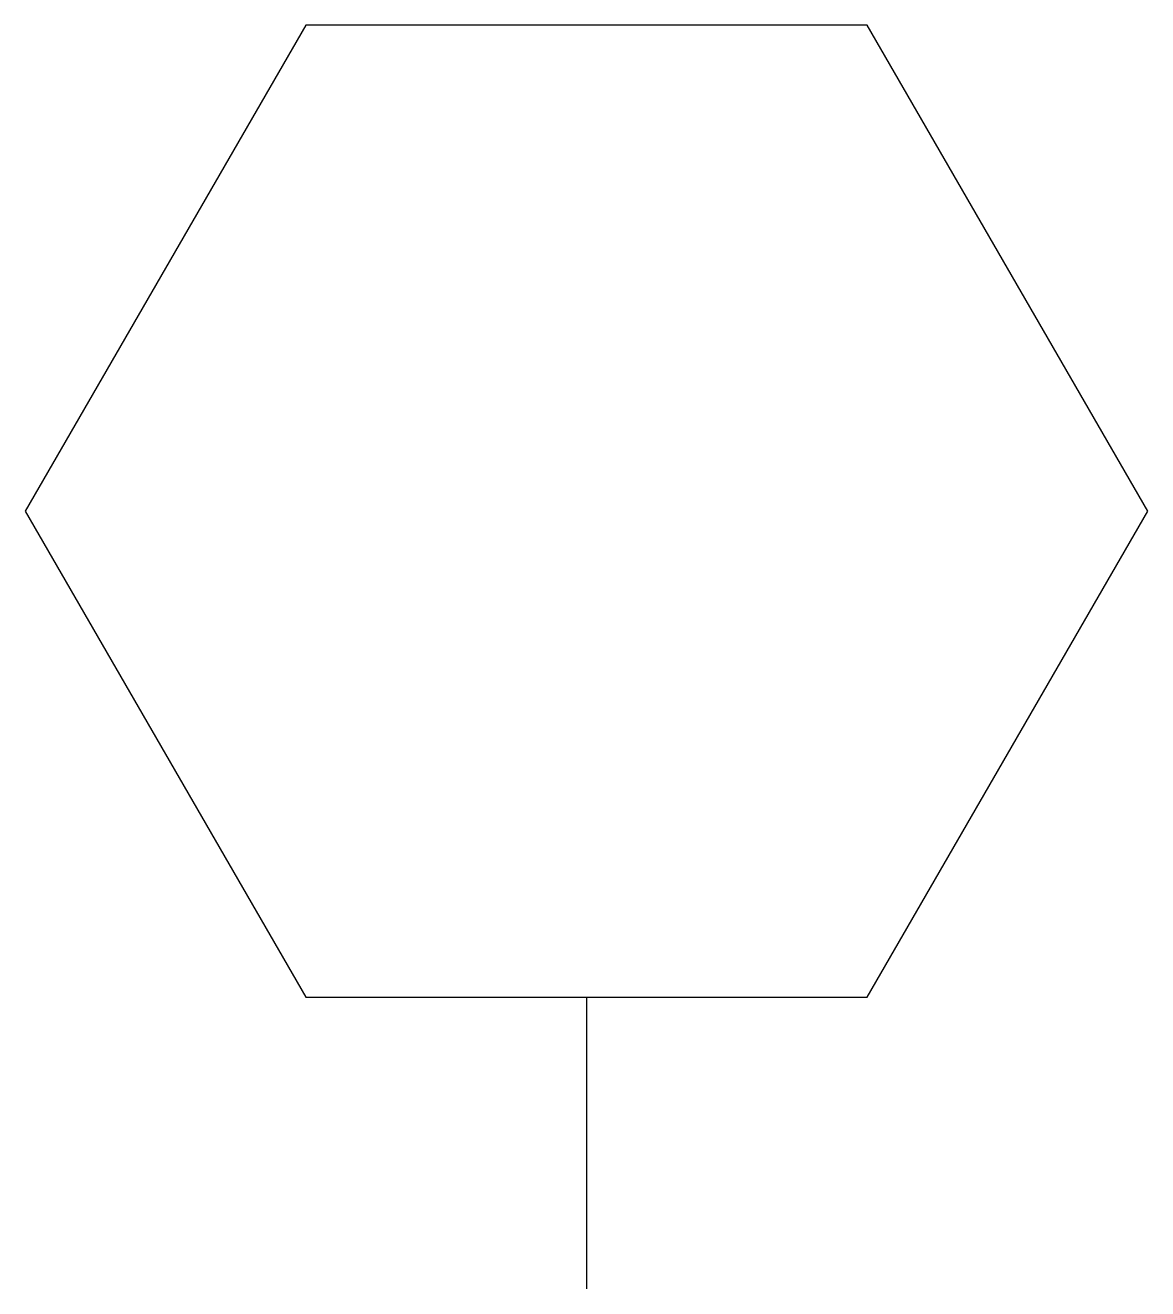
# Model space of a CAD drawing. Extents: x 576.7 to 588.3, y 268.8 to 281.8.
import ezdxf

# ---------------------------------------------------------------- set-up
doc = ezdxf.new("R2010")
doc.units = 0
doc.layers.get('0').update_dxf_attribs({"linetype": 'CONTINUOUS'})

msp = doc.modelspace()

# ---------------------------------------------------------------- linework, layer by layer
msp.add_line((582.49, 271.789), (582.49, 268.789))
msp.add_lwpolyline([(579.603, 281.789), (576.716, 276.789), (579.603, 271.789), (585.377, 271.789), (588.263, 276.789), (585.377, 281.789)], close=True)

doc.saveas('drawing.dxf')
